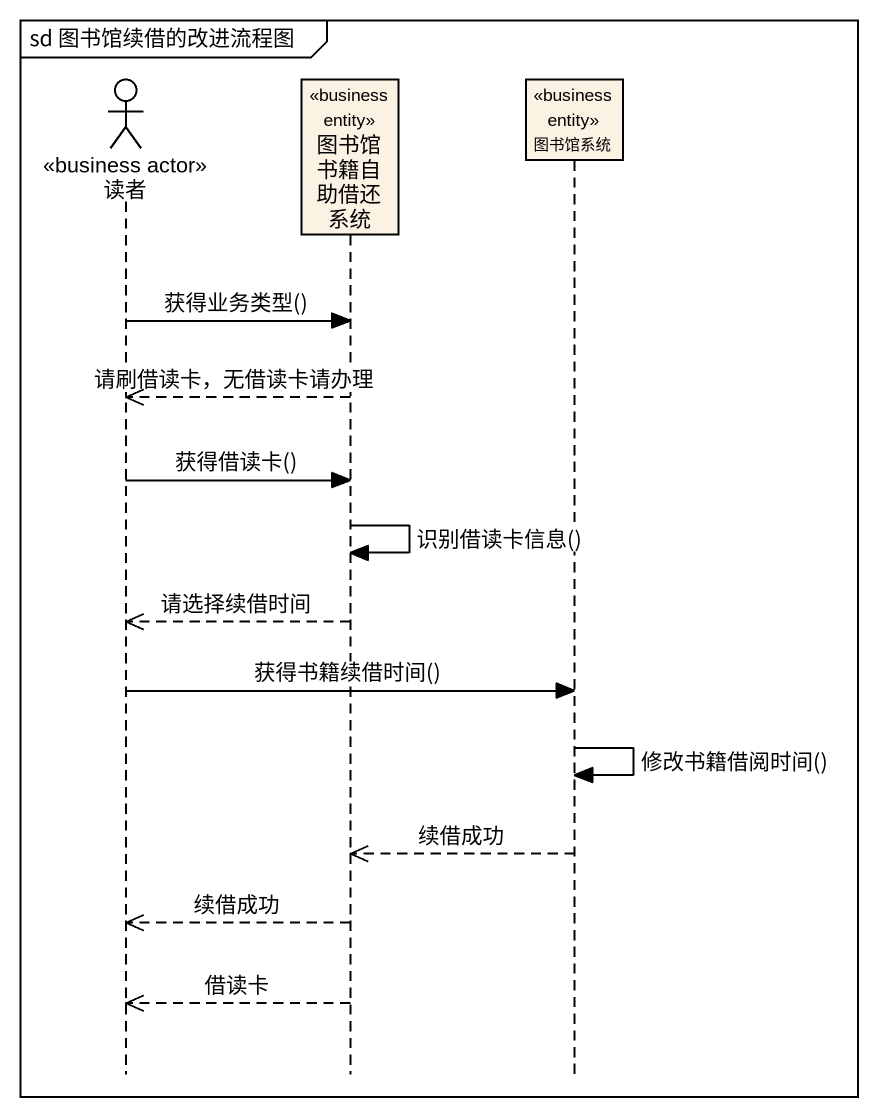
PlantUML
@startuml
mainframe sd 图书馆续借的改进流程图
hide footbox
actor 读者 <<business actor>>
participant 图书馆书籍自助借还系统 <<business entity>>
participant 图书馆系统 <<business entity>>

读者 -> 图书馆书籍自助借还系统 : 获得业务类型()
图书馆书籍自助借还系统 -->> 读者 : 请刷借读卡，无借读卡请办理
读者 -> 图书馆书籍自助借还系统 : 获得借读卡()
图书馆书籍自助借还系统 -> 图书馆书籍自助借还系统 : 识别借读卡信息()
图书馆书籍自助借还系统 -->> 读者 : 请选择续借时间
读者 -> 图书馆系统 : 获得书籍续借时间()
图书馆系统 -> 图书馆系统 : 修改书籍借阅时间()
图书馆系统 -->> 图书馆书籍自助借还系统 : 续借成功
图书馆书籍自助借还系统 -->> 读者 : 续借成功
图书馆书籍自助借还系统 -->> 读者 : 借读卡
@enduml
